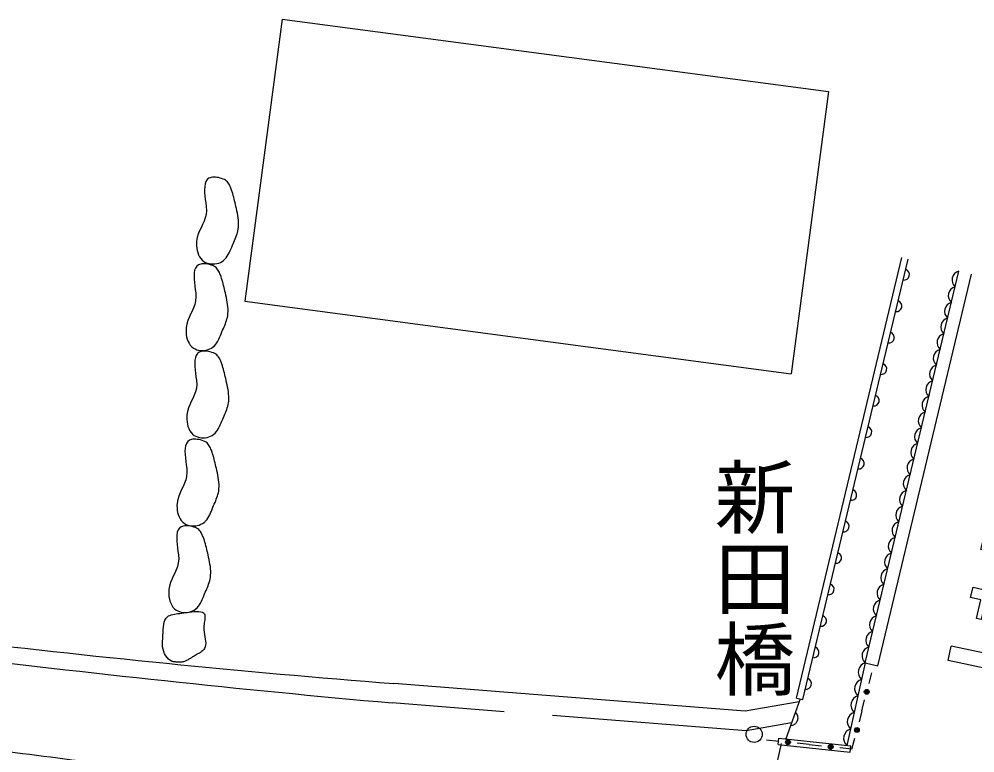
# Model space of a CAD drawing. Units: millimetres, scale not verified. Extents: x 40000 to 680000, y 20000 to 380000.
# Drawn here: x 98144 to 127681, y 293564 to 316220 of the extents above; entities that cross this region are included whole.
import ezdxf
from ezdxf.enums import TextEntityAlignment as Align

# ---------------------------------------------------------------- set-up
doc = ezdxf.new("R2010")
doc.units = ezdxf.units.MM
doc.header["$LTSCALE"] = 1000
doc.linetypes.add('DASHED', pattern=[7.5, 6, -1.5])
for name, color, linetype, lineweight in [('M-BGD', 7, 'Continuous', 25), ('M-BGD-EXST', 7, 'Continuous', 25), ('M-STR-STR1', 1, 'Continuous', 25), ('M-STR-STRC', 7, 'Continuous', 25)]:
    doc.layers.add(name, color=color, linetype=linetype, lineweight=lineweight)
doc.layers.add('M-BMK-HTXT', color=7, linetype='Continuous')
doc.styles.add('@ＭＳ ゴシック', font='')
doc.styles.get('@ＭＳ ゴシック').set_extended_font_data('@MS Gothic')

msp = doc.modelspace()

# ---------------------------------------------------------------- linework, layer by layer
at = {"layer": 'M-BGD'}
for p, q in [((106273, 316220), (105119, 307508)), ((106273, 316220), (123160, 313984)), ((123160, 313984), (122006, 305271)), ((122168, 295255), (125428, 308860)), ((122363, 295208), (125622, 308813)), ((124289, 296345), (127186, 308438)), ((124678, 296252), (127575, 308345)), ((105119, 307508), (122006, 305271)), ((124289, 296345), (123721, 293793)), ((124289, 296345), (124678, 296252)), ((124491, 296038), (124404, 295702)), ((120584, 294852), (109720, 295705)), ((122248, 295138), (120584, 294852)), ((122280, 295228), (121839, 294000)), ((122168, 295255), (122363, 295208)), ((124187, 294860), (124274, 295197)), ((124187, 294860), (124100, 294523)), ((121243, 293967), (121620, 293926)), ((121600, 293825), (121621, 294023)), ((121621, 294023), (123848, 293779)), ((123883, 293681), (123970, 294018)), ((121600, 293825), (123826, 293581)), ((122563, 293824), (122186, 293865)), ((122563, 293824), (122940, 293783)), ((123883, 293681), (123506, 293722)), ((123826, 293581), (123848, 293779))]:
    msp.add_line(p, q, dxfattribs=at)
at = {"layer": 'M-BGD', "linetype": 'DASHED'}
for p, q in [((120612, 294248), (109673, 295107)), ((122015, 294489), (120612, 294248))]:
    msp.add_line(p, q, dxfattribs=at)
at = {"layer": 'M-BGD'}
for points in [[(104011, 311307), (103957, 311265), (103919, 311208), (103893, 311137), (103879, 311055), (103874, 310964), (103877, 310865), (103885, 310761), (103898, 310653), (103912, 310545), (103927, 310438), (103935, 310309), (103923, 310191), (103897, 310081), (103859, 309978), (103814, 309879), (103767, 309781), (103720, 309683), (103679, 309583), (103648, 309479), (103630, 309367), (103626, 309296), (103628, 309224), (103634, 309152), (103646, 309080), (103665, 309011), (103689, 308945), (103720, 308883), (103758, 308827), (103803, 308778), (103856, 308736), (103906, 308709), (103959, 308688), (104016, 308673), (104075, 308664), (104135, 308662), (104195, 308665), (104254, 308674), (104311, 308689), (104365, 308710), (104415, 308736), (104463, 308770), (104506, 308809), (104544, 308853), (104578, 308902), (104609, 308953), (104637, 309007), (104664, 309063), (104688, 309121), (104713, 309178), (104737, 309236), (104759, 309287), (104780, 309337), (104802, 309387), (104823, 309437), (104843, 309487), (104861, 309536), (104878, 309586), (104893, 309635), (104906, 309685), (104915, 309736), (104923, 309804), (104927, 309873), (104926, 309943), (104921, 310014), (104913, 310084), (104902, 310155), (104889, 310226), (104875, 310297), (104860, 310368), (104844, 310438), (104831, 310495), (104818, 310552), (104804, 310609), (104791, 310665), (104776, 310721), (104761, 310776), (104745, 310832), (104728, 310887), (104709, 310942), (104689, 310998), (104675, 311033), (104660, 311068), (104644, 311102), (104626, 311135), (104605, 311166), (104581, 311195), (104555, 311222), (104524, 311246), (104490, 311266), (104451, 311283), (104402, 311300), (104353, 311314), (104304, 311325), (104255, 311333), (104209, 311338), (104163, 311340), (104121, 311338), (104081, 311332), (104044, 311321)], [(103685, 308634), (103632, 308592), (103593, 308535), (103568, 308464), (103554, 308382), (103549, 308291), (103552, 308192), (103560, 308088), (103572, 307980), (103587, 307872), (103602, 307765), (103610, 307636), (103598, 307518), (103571, 307408), (103533, 307305), (103489, 307205), (103441, 307108), (103395, 307010), (103354, 306910), (103323, 306805), (103304, 306694), (103301, 306623), (103302, 306551), (103309, 306479), (103321, 306407), (103339, 306338), (103364, 306271), (103395, 306210), (103433, 306154), (103478, 306104), (103531, 306063), (103580, 306036), (103634, 306014), (103691, 306000), (103750, 305991), (103810, 305988), (103870, 305992), (103929, 306001), (103986, 306016), (104040, 306037), (104090, 306063), (104138, 306097), (104180, 306136), (104218, 306180), (104253, 306228), (104284, 306280), (104312, 306334), (104338, 306390), (104363, 306447), (104387, 306505), (104411, 306563), (104433, 306614), (104455, 306664), (104477, 306714), (104497, 306764), (104517, 306813), (104536, 306863), (104553, 306912), (104568, 306962), (104580, 307012), (104590, 307063), (104598, 307131), (104601, 307200), (104600, 307270), (104596, 307340), (104588, 307411), (104577, 307482), (104564, 307553), (104550, 307624), (104534, 307695), (104518, 307765), (104505, 307822), (104492, 307879), (104479, 307936), (104465, 307992), (104451, 308048), (104436, 308103), (104420, 308159), (104402, 308214), (104384, 308269), (104364, 308324), (104350, 308360), (104335, 308395), (104319, 308429), (104300, 308461), (104279, 308493), (104256, 308522), (104229, 308549), (104199, 308572), (104164, 308593), (104126, 308610), (104077, 308627), (104027, 308641), (103978, 308652), (103930, 308660), (103883, 308665), (103838, 308667), (103795, 308664), (103755, 308658), (103718, 308648)], [(103709, 305937), (103655, 305896), (103617, 305839), (103591, 305768), (103577, 305686), (103572, 305594), (103575, 305495), (103583, 305391), (103596, 305284), (103610, 305176), (103625, 305069), (103633, 304940), (103621, 304822), (103594, 304712), (103557, 304608), (103512, 304509), (103464, 304412), (103418, 304314), (103377, 304214), (103346, 304109), (103328, 303998), (103324, 303927), (103325, 303855), (103332, 303782), (103344, 303711), (103362, 303641), (103387, 303575), (103418, 303513), (103456, 303457), (103501, 303408), (103554, 303367), (103604, 303339), (103657, 303318), (103714, 303303), (103773, 303295), (103833, 303292), (103893, 303295), (103952, 303305), (104009, 303320), (104063, 303341), (104113, 303367), (104161, 303401), (104204, 303440), (104242, 303484), (104276, 303532), (104307, 303584), (104335, 303638), (104361, 303694), (104386, 303751), (104410, 303809), (104435, 303867), (104456, 303918), (104478, 303968), (104500, 304018), (104521, 304068), (104541, 304117), (104559, 304166), (104576, 304216), (104591, 304266), (104603, 304316), (104613, 304367), (104621, 304435), (104625, 304504), (104624, 304574), (104619, 304644), (104611, 304715), (104600, 304786), (104587, 304857), (104573, 304928), (104557, 304999), (104542, 305069), (104529, 305126), (104516, 305183), (104502, 305239), (104489, 305295), (104474, 305351), (104459, 305407), (104443, 305462), (104426, 305518), (104407, 305573), (104387, 305628), (104373, 305663), (104358, 305698), (104342, 305732), (104323, 305765), (104303, 305796), (104279, 305825), (104252, 305852), (104222, 305876), (104188, 305897), (104149, 305914), (104100, 305930), (104050, 305944), (104001, 305956), (103953, 305964), (103906, 305969), (103861, 305970), (103818, 305968), (103778, 305962), (103742, 305952)], [(103406, 303218), (103353, 303176), (103315, 303119), (103289, 303048), (103275, 302966), (103270, 302875), (103273, 302776), (103281, 302672), (103294, 302564), (103308, 302456), (103323, 302349), (103331, 302220), (103319, 302102), (103292, 301992), (103254, 301889), (103210, 301789), (103162, 301692), (103116, 301594), (103075, 301494), (103044, 301389), (103026, 301278), (103022, 301207), (103023, 301135), (103030, 301063), (103042, 300991), (103060, 300922), (103085, 300856), (103116, 300794), (103154, 300738), (103199, 300688), (103252, 300647), (103301, 300620), (103355, 300598), (103412, 300584), (103471, 300575), (103531, 300572), (103591, 300576), (103650, 300585), (103707, 300600), (103761, 300621), (103811, 300647), (103859, 300681), (103901, 300720), (103940, 300764), (103974, 300812), (104005, 300864), (104033, 300918), (104059, 300974), (104084, 301031), (104108, 301089), (104132, 301147), (104154, 301198), (104176, 301248), (104198, 301298), (104218, 301348), (104238, 301397), (104257, 301447), (104274, 301496), (104289, 301546), (104301, 301596), (104311, 301647), (104319, 301715), (104322, 301784), (104321, 301854), (104317, 301924), (104309, 301995), (104298, 302066), (104285, 302137), (104271, 302208), (104255, 302279), (104239, 302349), (104226, 302406), (104213, 302463), (104200, 302520), (104186, 302576), (104172, 302632), (104157, 302687), (104141, 302743), (104123, 302798), (104105, 302853), (104085, 302908), (104071, 302944), (104056, 302979), (104040, 303013), (104021, 303045), (104001, 303077), (103977, 303106), (103950, 303133), (103920, 303156), (103886, 303177), (103847, 303194), (103798, 303211), (103748, 303225), (103699, 303236), (103651, 303244), (103604, 303249), (103559, 303251), (103516, 303248), (103476, 303242), (103439, 303232)], [(103151, 300545), (103097, 300503), (103059, 300446), (103033, 300375), (103019, 300293), (103014, 300201), (103017, 300103), (103025, 299998), (103038, 299891), (103052, 299783), (103067, 299676), (103075, 299547), (103063, 299429), (103037, 299319), (102999, 299216), (102954, 299116), (102907, 299019), (102860, 298921), (102819, 298821), (102788, 298716), (102770, 298605), (102766, 298534), (102768, 298462), (102774, 298389), (102786, 298318), (102805, 298249), (102829, 298182), (102860, 298121), (102898, 298065), (102943, 298015), (102996, 297974), (103046, 297947), (103099, 297925), (103156, 297911), (103215, 297902), (103275, 297899), (103335, 297903), (103394, 297912), (103451, 297927), (103505, 297948), (103555, 297974), (103603, 298008), (103646, 298047), (103684, 298091), (103718, 298139), (103749, 298191), (103777, 298245), (103803, 298301), (103828, 298358), (103853, 298416), (103877, 298474), (103898, 298525), (103920, 298575), (103942, 298625), (103963, 298675), (103983, 298724), (104001, 298774), (104018, 298823), (104033, 298873), (104045, 298923), (104055, 298974), (104063, 299042), (104067, 299111), (104066, 299181), (104061, 299251), (104053, 299322), (104042, 299393), (104029, 299464), (104015, 299535), (104000, 299606), (103984, 299676), (103971, 299733), (103958, 299790), (103944, 299846), (103931, 299903), (103916, 299958), (103901, 300014), (103885, 300070), (103868, 300125), (103849, 300180), (103829, 300235), (103815, 300271), (103800, 300305), (103784, 300339), (103766, 300372), (103745, 300403), (103721, 300433), (103695, 300459), (103664, 300483), (103630, 300504), (103591, 300521), (103542, 300538), (103493, 300552), (103444, 300563), (103395, 300571), (103348, 300576), (103303, 300577), (103261, 300575), (103221, 300569), (103184, 300559)], [(102858, 296396), (102806, 296424), (102758, 296462), (102714, 296509), (102675, 296565), (102641, 296627), (102613, 296695), (102593, 296767), (102579, 296843), (102574, 296922), (102578, 297001), (102585, 297094), (102589, 297187), (102592, 297278), (102596, 297367), (102602, 297451), (102612, 297530), (102628, 297602), (102651, 297667), (102684, 297722), (102729, 297767), (102765, 297791), (102804, 297811), (102847, 297827), (102894, 297839), (102944, 297850), (102997, 297858), (103052, 297865), (103111, 297872), (103172, 297879), (103236, 297886), (103316, 297896), (103398, 297907), (103478, 297918), (103556, 297926), (103629, 297931), (103697, 297931), (103756, 297924), (103807, 297910), (103846, 297887), (103873, 297853), (103883, 297826), (103887, 297794), (103888, 297758), (103885, 297719), (103880, 297677), (103873, 297633), (103866, 297587), (103860, 297539), (103854, 297491), (103851, 297443), (103853, 297367), (103860, 297292), (103871, 297218), (103884, 297147), (103897, 297078), (103906, 297012), (103911, 296949), (103908, 296890), (103896, 296835), (103873, 296785), (103854, 296759), (103832, 296735), (103807, 296712), (103779, 296690), (103748, 296668), (103716, 296648), (103683, 296628), (103649, 296608), (103615, 296589), (103582, 296569), (103556, 296554), (103532, 296539), (103507, 296525), (103483, 296510), (103459, 296496), (103436, 296481), (103413, 296468), (103390, 296454), (103367, 296441), (103344, 296429), (103321, 296417), (103298, 296406), (103275, 296396), (103251, 296387), (103225, 296379), (103199, 296372), (103171, 296368), (103141, 296364), (103109, 296363), (103074, 296364), (103047, 296365), (103021, 296367), (102997, 296369), (102974, 296371), (102953, 296373), (102932, 296376), (102913, 296380), (102894, 296384), (102876, 296390)]]:
    msp.add_lwpolyline(points, close=True, dxfattribs=at)
for centre, radius in [((124339, 295449), 75), ((124339, 295449), 49.5), ((124339, 295449), 24.5), ((124035, 294271), 75), ((124035, 294271), 49.5), ((124035, 294271), 24.5), ((121903, 293896), 75), ((121903, 293896), 49.5), ((121903, 293896), 24.5), ((123223, 293753), 75), ((123223, 293753), 49.5), ((123223, 293753), 24.5)]:
    msp.add_circle(centre, radius, dxfattribs=at)
for centre, radius, start, end in [((125489, 308331), 168, 262.5138, 70.5411), ((127256, 308166), 281, 104.3378, 228.7158), ((127140, 307682), 281, 104.3378, 228.7158), ((125256, 307360), 168, 262.5115, 70.5413), ((127024, 307199), 281, 104.3378, 228.7158), ((126908, 306715), 281, 104.3378, 228.7158), ((125023, 306388), 168, 262.5123, 70.541), ((126792, 306231), 281, 104.3378, 228.7158), ((126677, 305747), 281, 104.3394, 228.7142), ((124790, 305416), 168, 262.5129, 70.5414), ((126561, 305264), 281, 104.3394, 228.7142), ((126445, 304780), 281, 104.3394, 228.7142), ((124558, 304444), 168, 262.5128, 70.5404), ((126329, 304296), 281, 104.3394, 228.7142), ((126213, 303812), 281, 104.3394, 228.7142), ((124325, 303472), 168, 262.5115, 70.5413), ((126097, 303329), 281, 104.3394, 228.7142), ((125981, 302845), 281, 104.3394, 228.7142), ((124092, 302501), 168, 262.5143, 70.5406), ((125865, 302361), 281, 104.3394, 228.7142), ((125749, 301877), 281, 104.3394, 228.7142), ((123859, 301529), 168, 262.5115, 70.5413), ((125633, 301394), 281, 104.3394, 228.7142), ((125518, 300910), 281, 104.3394, 228.7142), ((123626, 300557), 168, 262.5129, 70.5414), ((125402, 300426), 281, 104.3394, 228.7142), ((125286, 299942), 281, 104.339, 228.7157), ((123394, 299585), 168, 262.5138, 70.5411), ((125170, 299459), 281, 104.3378, 228.7158), ((125054, 298975), 281, 104.3378, 228.7158), ((136687, 638486), 343840, 260.80475, 265.50174), ((123161, 298613), 168, 262.5115, 70.5413), ((124938, 298491), 281, 104.3382, 228.7158), ((146853, 710759), 417312, 261.01275, 264.88844), ((124822, 298007), 281, 104.3373, 228.7163), ((122928, 297642), 168, 262.5138, 70.5411), ((124706, 297524), 281, 104.3373, 228.7163), ((124590, 297040), 281, 104.3389, 228.7147), ((122695, 296670), 168, 262.5115, 70.5413), ((124474, 296556), 281, 104.3389, 228.7147), ((124381, 296057), 303, 107.7471, 227.1358), ((122462, 295698), 168, 262.5123, 70.541), ((124268, 295546), 303, 107.7467, 227.1372), ((124154, 295036), 303, 107.7471, 227.1358), ((121982, 294642), 233, 271.0601, 49.4364), ((124040, 294526), 303, 107.7467, 227.1372), ((123927, 294015), 303, 107.7471, 227.1358)]:
    msp.add_arc(centre, radius, start, end, dxfattribs=at)
at = {"layer": 'M-BGD', "linetype": 'DASHED'}
msp.add_arc((389430, 2555564), 2280679, 262.23345, 262.94123, dxfattribs=at)
at = {"layer": 'M-BGD-EXST'}
msp.add_circle((120859, 294138), 250, dxfattribs=at)
at = {"layer": 'M-STR-STR1'}
msp.add_line((118383, 279049), (121706, 293858), dxfattribs=at)
at = {"layer": 'M-STR-STRC'}
for p, q in [((126854, 296416), (126947, 296856)), ((128169, 296598), (126947, 296856)), ((128657, 296035), (126854, 296416))]:
    msp.add_line(p, q, dxfattribs=at)
msp.add_lwpolyline([(128348, 299725), (127880, 297683), (127734, 297717), (127865, 298289), (127543, 298363), (127627, 298679), (127938, 298608), (128201, 299759), (127863, 299841), (127934, 300137), (128708, 299951), (128652, 299662), (128578, 299681), (128296, 298424), (128149, 298457), (128432, 299714)], close=True, dxfattribs=at)

# ---------------------------------------------------------------- texts
at = {"layer": 'M-BMK-HTXT', "style": '@ＭＳ ゴシック'}
msp.add_text('新田橋', height=1833, rotation=270, dxfattribs=at).set_placement((119384, 302731), align=Align.BOTTOM_LEFT)

doc.saveas('drawing.dxf')
